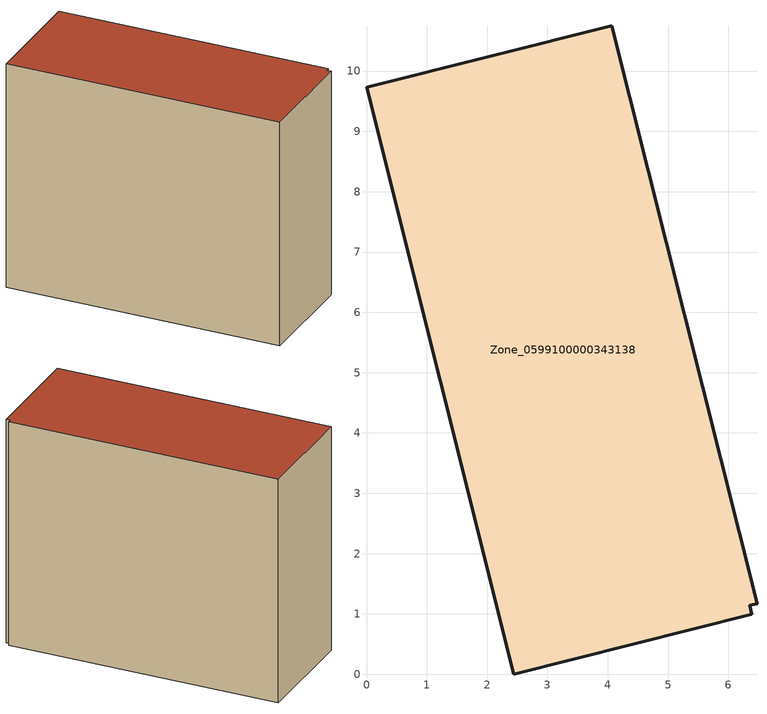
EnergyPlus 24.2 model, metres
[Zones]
Zone_0599100000343138
 floor ground (C_G): 6.47,1.17 6.35,1.15 6.39,0.99 2.44,0 0,9.73 4.07,10.75 z0
 wall outside (C_F): 6.47,1.17 4.07,10.75 0,9.73 2.44,0 6.39,0.99 6.35,1.15 6.47,1.17 z0:8.38
 roof outside (C_R): 6.35,1.15 6.47,1.17 4.07,10.75 0,9.73 2.44,0 6.39,0.99 z8.38
[BUILDING]
Pand.0599100000343138: North Axis=0; Terrain=City; Loads Convergence Tolerance Value=0.04; Temperature Convergence Tolerance Value=0.4; Solar Distribution=FullExterior; Maximum Number of Warmup Days=25; Minimum Number of Warmup Days=1
[Site:Location]
Rotterdam.The.Hague.AP_ZH_NLD Design_Conditions: Latitude=51.96; Longitude=4.45; Time Zone=1; Elevation=-4.5
[SITE:GROUNDTEMPERATURE:BUILDINGSURFACE]
18, 18, 18, 18, 18, 18, 18, 18, 18, 18, 18, 18
[MATERIAL] Thermal Absorptance=0.9; Solar Absorptance=0.7; Visible Absorptance=0.7
Name | Roughness | Thickness | Conductivity | Density | Specific Heat
G.TI.1992-2005 | MediumSmooth | 0.15 | 0.06 | 540 | 1210
F.TI.1992-2005 | Rough | 0.3 | 0.12 | 1920 | 840
R.TI.1992-2005 | MediumRough | 0.2 | 0.08 | 1500 | 1000
[CONSTRUCTION]
C_G: G.TI.1992-2005
C_F: F.TI.1992-2005
C_R: R.TI.1992-2005
[ZONE]
Zone_0599100000343138: Type=1; Multiplier=1; Ceiling Height=Autocalculate; Volume=Autocalculate; Floor Area=autocalculate; Part of Total Floor Area=Yes
[ZONEINFILTRATION:DESIGNFLOWRATE]
Infil_Zone_0599100000343138: Zone or ZoneList or Space or SpaceList=Zone_0599100000343138; Schedule=AlwaysOn; Design Flow Rate Calculation Method=Flow/Area; Flow Rate per Floor Area=0.0015; Constant Term Coefficient=1; Temperature Term Coefficient=0; Velocity Term Coefficient=0; Velocity Squared Term Coefficient=0
[HVACTEMPLATE:ZONE:IDEALLOADSAIRSYSTEM]
Zone_0599100000343138: Maximum Heating Supply Air Temperature=50; Minimum Cooling Supply Air Temperature=13; Maximum Heating Supply Air Humidity Ratio=0.0156; Minimum Cooling Supply Air Humidity Ratio=0.0077; Heating Limit=NoLimit; Cooling Limit=NoLimit; Dehumidification Control Type=ConstantSensibleHeatRatio; Cooling Sensible Heat Ratio=0.7; Dehumidification Setpoint=60; Humidification Control Type=None; Humidification Setpoint=30; Outdoor Air Method=None; Outdoor Air Flow Rate per Person=0.00944; Outdoor Air Flow Rate per Zone Floor Area=0; Outdoor Air Flow Rate per Zone=0; Demand Controlled Ventilation Type=None; Outdoor Air Economizer Type=NoEconomizer; Heat Recovery Type=None; Sensible Heat Recovery Effectiveness=0.7; Latent Heat Recovery Effectiveness=0.65
[ZONECONTROL:THERMOSTAT]
ThermostatControl_Zone_0599100000343138: Zone or ZoneList=Zone_0599100000343138; Control Type Schedule=DualSetpointControlType; Control 1=Thermostat_Zone_0599100000343138; Temperature Difference Between Cutout And Setpoint=0
[THERMOSTATSETPOINT:DUALSETPOINT]
Thermostat_Zone_0599100000343138: Heating Setpoint Temperature Schedule=HeatingSetpoint_Zone_0599100000343138; Cooling Setpoint Temperature Schedule=CoolingSetpoint_Zone_0599100000343138
[SCHEDULE:COMPACT]
HeatingSetpoint_Zone_0599100000343138: Through: 12/31, For: AllDays, Until: 24:00, 21
CoolingSetpoint_Zone_0599100000343138: Through: 12/31, For: AllDays, Until: 24:00, 24
DualSetpointControlType: Through: 12/31, For: AllDays, Until: 24:00, 4
AlwaysOn: Through: 12/31, For: AllDays, Until: 24:00, 1
